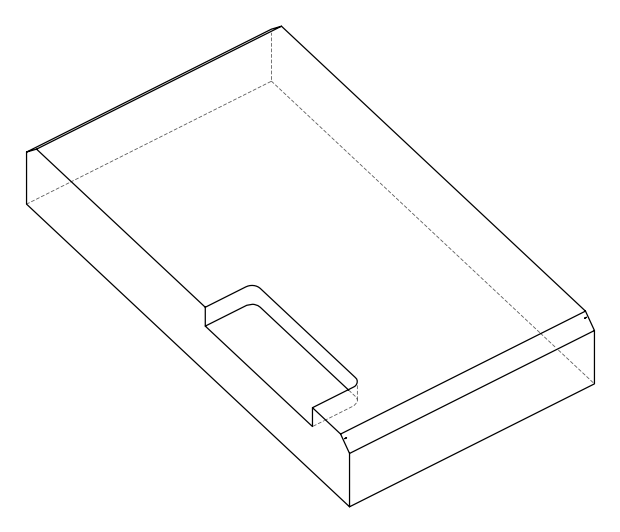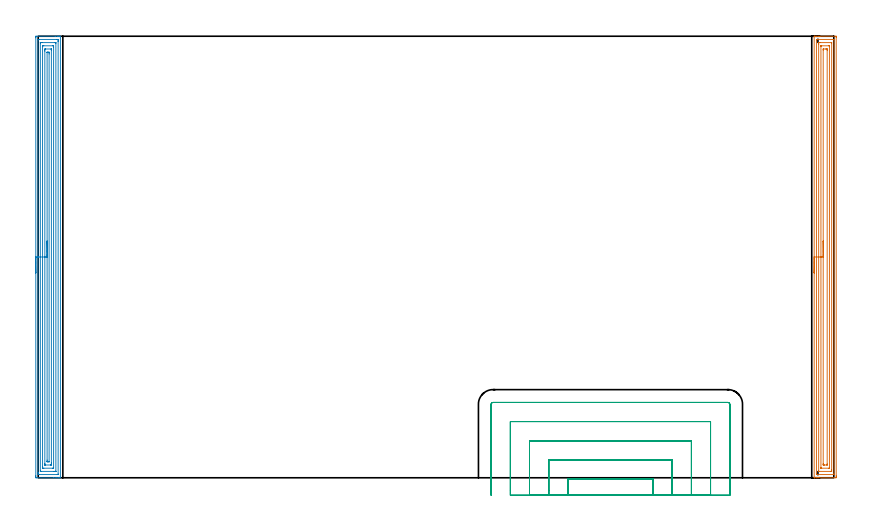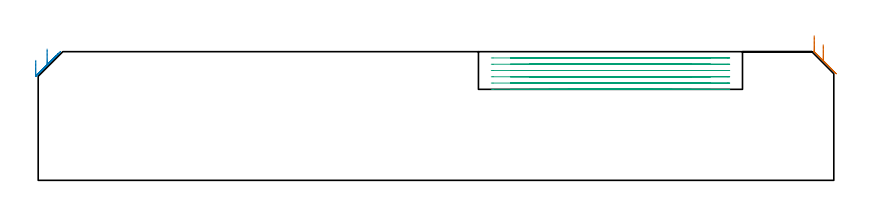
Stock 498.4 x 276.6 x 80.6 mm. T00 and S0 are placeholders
(PLAN: 3 operations, 1 tool changes, 45.2 min)
(1 AREA_MILL | FG_CHAMFER_SURFACE | UGT0205_001 | 11.36 min | 26787 mm3)
(2 AREA_MILL_1 | FG_CHAMFER_SURFACE_1 | UGT0205_001 | 13.53 min | 32839 mm3)
(3 MILL_SLOT | SLOT_PARTIAL_RECTANGULAR | UGT0201_008 | Follow Part, ap 4, ae 75% | 20.33 min | 214367 mm3)
(TOOL UGT0205_001 | Chamfer Mill 20 x 3 x 45 deg. | D20 FL50 Z2)
(TOOL UGT0201_008 | End Mill 16 mm | D16 FL32 Z4)
(OP 1 AREA_MILL)
G17 G21 G94 G90
T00 M6
G54
G17 G0 G90 X486.1 Y128.3 S1061 M3
G43 Z90.6 H0
G94 G1 Y128.338 Z89.728 F250.
Y128.452 Z88.863
Y128.641 Z88.012
Y128.903 Z87.18
Y129.237 Z86.374
Y129.64 Z85.6
Y130.108 Z84.864
Y130.64 Z84.172
Y131.229 Z83.529
Y131.872 Z82.939
Y132.564 Z82.408
Y133.3 Z81.94
Y134.074 Z81.537
Y134.88 Z81.203
Y135.712 Z80.941
Y136.563 Z80.752
Y137.428 Z80.638
Y138.3 Z80.6
Y276.42
X486.103 Y276.59 Z80.588
X486.237 Y276.597 Z80.456
X486.378 Y276.6 Z80.321
X486.616 Z80.083
X487.32 Z79.375
X488.545 Z78.152
X489.067 Z77.627
X489.68 Z77.015
X499.554 Z67.143
X499.819 Y276.596 Z66.878
X499.892 Y276.59 Z66.805
X499.899 Y276.515 Z66.799
X499.9 Y275.973 Z66.8
Y1.167
X499.899 Y0.627 Z66.801
X499.897 Y0.277 Z66.802
X499.893 Y0.01 Z66.804
X499.554 Y0. Z67.143
X489.067 Z77.627
X488.545 Z78.152
X488.194 Z78.502
X487.671 Z79.025
X487.32 Z79.375
X486.378 Z80.321
X486.238 Y0.001 Z80.454
X486.154 Y0.005 Z80.537
X486.103 Y0.01 Z80.588
X486.1 Y0.18 Z80.6
Y138.3
X487.514 Z79.186
X487.515 Y274.185 Z79.185
X487.517 Y274.532 Z79.183
X487.519 Y274.575 Z79.181
X487.52 Y274.588 Z79.18
X487.545 Y274.591 Z79.155
X487.653 Y274.597 Z79.047
X487.789 Y274.599 Z78.911
X498.275 Y274.6 Z68.425
X498.435 Y274.597 Z68.265
X498.468 Y274.593 Z68.232
X498.479 Y274.59 Z68.221
X498.481 Y274.579 Z68.219
X498.484 Y274.541 Z68.216
X498.485 Y274.385 Z68.215
Y2.415
X498.483 Y2.067 Z68.217
X498.481 Y2.025 Z68.219
X498.48 Y2.012 Z68.22
X498.455 Y2.009 Z68.245
X498.347 Y2.003 Z68.353
X498.211 Y2.001 Z68.489
X487.725 Y2. Z78.975
X487.565 Y2.003 Z79.135
X487.532 Y2.007 Z79.168
X487.521 Y2.01 Z79.179
X487.519 Y2.021 Z79.181
X487.516 Y2.059 Z79.184
X487.515 Y2.215 Z79.185
X487.514 Y138.3 Z79.186
X488.928 Z77.772
X488.929 Y271.645 Z77.771
X488.931 Y272.397 Z77.769
X488.933 Y272.535 Z77.767
X488.935 Y272.579 Z77.765
X488.969 Y272.59 Z77.731
X489.067 Y272.592 Z77.633
X489.744 Y272.599 Z76.956
X496.933 Z69.767
X496.999 Y272.598 Z69.701
X497.051 Y272.593 Z69.649
X497.063 Y272.59 Z69.637
X497.065 Y272.578 Z69.635
X497.068 Y272.539 Z69.632
X497.071 Y272.397 Z69.629
Y4.955
X497.069 Y4.203 Z69.631
X497.067 Y4.065 Z69.633
X497.065 Y4.021 Z69.635
X497.031 Y4.01 Z69.669
X496.933 Y4.008 Z69.767
X496.256 Y4.001 Z70.444
X489.067 Z77.633
X489.001 Y4.002 Z77.699
X488.949 Y4.007 Z77.751
X488.937 Y4.01 Z77.763
X488.935 Y4.022 Z77.765
X488.932 Y4.061 Z77.768
X488.929 Y4.203 Z77.771
X488.928 Y138.3 Z77.772
X490.343 Z76.357
Y270.36
X490.345 Y270.489 Z76.355
X490.348 Y270.574 Z76.352
X490.35 Y270.59 Z76.35
X490.357 Y270.593 Z76.343
X490.383 Y270.596 Z76.317
X490.815 Y270.6 Z75.885
X495.194 Z71.506
X495.614 Y270.59 Z71.086
X495.651 Y270.582 Z71.049
X495.654 Y270.549 Z71.046
X495.656 Y270.501 Z71.044
X495.657 Y270.453 Z71.043
Y270.126
Y6.24
X495.656 Y6.111 Z71.044
X495.652 Y6.026 Z71.048
X495.65 Y6.01 Z71.05
X495.643 Y6.007 Z71.057
X495.617 Y6.004 Z71.083
X495.185 Y6. Z71.515
X490.806 Z75.894
X490.386 Y6.01 Z76.314
X490.349 Y6.018 Z76.351
X490.346 Y6.051 Z76.354
X490.344 Y6.099 Z76.356
X490.343 Y6.147 Z76.357
Y6.474
Y138.3
X491.757 Z74.943
Y267.927
X491.759 Y268.34 Z74.941
X491.762 Y268.545 Z74.938
X491.764 Y268.588 Z74.936
X491.812 Y268.592 Z74.888
X491.908 Y268.598 Z74.792
X493.437 Y268.6 Z73.263
X493.654 Y268.599 Z73.046
X494.157 Y268.592 Z72.543
X494.213 Y268.59 Z72.487
X494.236 Y268.58 Z72.464
X494.238 Y268.541 Z72.462
X494.241 Y268.36 Z72.459
X494.243 Y267.997 Z72.457
Y267.927
Y8.673
X494.241 Y8.26 Z72.459
X494.238 Y8.055 Z72.462
X494.236 Y8.012 Z72.464
X494.188 Y8.008 Z72.512
X494.092 Y8.002 Z72.608
X492.563 Y8. Z74.137
X492.346 Y8.001 Z74.354
X491.843 Y8.008 Z74.857
X491.787 Y8.01 Z74.913
X491.764 Y8.02 Z74.936
X491.762 Y8.059 Z74.938
X491.759 Y8.24 Z74.941
X491.757 Y8.603 Z74.943
Y8.673
Y138.3
Y139.172 Z74.981
Y140.036 Z75.095
Y140.888 Z75.284
Y141.72 Z75.546
Y142.526 Z75.88
Y143.3 Z76.283
Y144.036 Z76.752
Y144.728 Z77.283
Y145.371 Z77.872
Y145.96 Z78.515
Y146.491 Z79.207
Y146.96 Z79.943
Y147.363 Z80.717
Y147.697 Z81.523
Y147.959 Z82.355
Y148.148 Z83.207
Y148.262 Z84.072
Y148.3 Z84.943
G0 Z90.6
M5
M2
(OP 2 AREA_MILL_1)
G17 G21 G94 G90
T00 M6
G54
G17 G0 G90 X-1.5 Y128.3 S1061 M3
G43 Z90.6 H0
Z75.2
G94 G1 Y128.338 Z74.328 F250.
Y128.452 Z73.464
Y128.641 Z72.612
Y128.903 Z71.78
Y129.237 Z70.974
Y129.64 Z70.2
Y130.108 Z69.464
Y130.64 Z68.772
Y131.229 Z68.129
Y131.872 Z67.54
Y132.564 Z67.008
Y133.3 Z66.54
Y134.074 Z66.137
Y134.88 Z65.803
Y135.712 Z65.541
Y136.564 Z65.352
Y137.428 Z65.238
Y138.3 Z65.2
Y275.658
X-1.499 Y275.973 Z65.201
X-1.494 Y276.546 Z65.204
X-1.492 Y276.592 Z65.206
X-0.923 Y276.6 Z65.774
X10.652 Z77.347
X12.075 Z78.771
X12.433 Z79.128
X13.149 Z79.849
X13.436 Z80.136
X13.849 Y276.593 Z80.541
X13.897 Y276.59 Z80.588
X13.9 Y276.42 Z80.6
Y0.18
X13.897 Y0.01 Z80.588
X13.849 Y0.007 Z80.541
X13.436 Y0. Z80.135
X13.149 Z79.849
X12.433 Z79.128
X11.184 Z77.881
X9.762 Z76.457
X-0.923 Y0.001 Z65.774
X-1.156 Y0.003 Z65.541
X-1.492 Y0.008 Z65.206
X-1.494 Y0.054 Z65.204
X-1.499 Y0.627 Z65.201
X-1.5 Y1.206 Z65.2
Y138.3
X-0.086 Z66.614
X-0.085 Y274.292 Z66.615
X-0.083 Y274.398 Z66.617
X-0.077 Y274.59 Z66.623
X-0.033 Y274.592 Z66.667
X0.446 Y274.599 Z67.146
X11.542 Z78.242
X12.022 Y274.597 Z78.722
X12.433 Y274.59 Z79.133
X12.479 Y274.185 Z79.179
X12.482 Y274.136 Z79.182
X12.486 Y273.291 Z79.186
Y273.238
X12.485 Y2.309 Z79.185
X12.483 Y2.202 Z79.183
X12.477 Y2.01 Z79.177
X12.433 Y2.008 Z79.133
X11.954 Y2.001 Z78.654
X0.858 Z67.558
X0.378 Y2.003 Z67.078
X-0.033 Y2.01 Z66.667
X-0.079 Y2.415 Z66.621
X-0.082 Y2.464 Z66.618
X-0.086 Y3.309 Z66.614
Y3.362
Y138.3
X1.328 Z68.028
X1.329 Y272.502 Z68.029
X1.33 Y272.555 Z68.03
X1.332 Y272.58 Z68.032
X1.334 Y272.586 Z68.034
X1.345 Y272.59 Z68.045
X1.548 Y272.598 Z68.248
X1.748 Y272.599 Z68.448
X2.436 Y272.6 Z69.136
X10.45 Z77.15
X10.652 Y272.598 Z77.352
X10.854 Y272.595 Z77.554
X10.988 Y272.59 Z77.688
X11.065 Y272.579 Z77.765
X11.067 Y272.537 Z77.767
X11.069 Y272.397 Z77.769
X11.071 Y271.976 Z77.771
Y4.097
X11.07 Y4.045 Z77.77
X11.068 Y4.02 Z77.768
X11.066 Y4.014 Z77.766
X11.055 Y4.01 Z77.755
X10.852 Y4.002 Z77.552
X10.652 Y4.001 Z77.352
X9.964 Y4. Z76.664
X1.95 Z68.65
X1.748 Y4.002 Z68.448
X1.546 Y4.005 Z68.246
X1.412 Y4.01 Z68.112
X1.335 Y4.02 Z68.035
X1.333 Y4.063 Z68.033
X1.331 Y4.203 Z68.031
X1.329 Y4.624 Z68.029
X1.328 Y138.3 Z68.028
X2.743 Z69.443
Y270.504
X2.744 Y270.557 Z69.444
X2.747 Y270.584 Z69.447
X2.75 Y270.59 Z69.45
X2.758 Y270.593 Z69.458
X2.868 Y270.598 Z69.568
X3.088 Y270.599 Z69.788
X3.529 Y270.6 Z70.229
X8.871 Z75.571
X9.315 Y270.598 Z76.015
X9.533 Y270.594 Z76.233
X9.64 Y270.59 Z76.34
X9.651 Y270.582 Z76.351
X9.653 Y270.564 Z76.353
X9.655 Y270.525 Z76.355
X9.657 Y269.82 Z76.357
Y269.715
Y6.096
X9.656 Y6.043 Z76.356
X9.653 Y6.016 Z76.353
X9.65 Y6.01 Z76.35
X9.642 Y6.007 Z76.342
X9.532 Y6.002 Z76.232
X9.312 Y6.001 Z76.012
X8.871 Y6. Z75.571
X3.529 Z70.229
X3.085 Y6.002 Z69.785
X2.867 Y6.006 Z69.567
X2.76 Y6.01 Z69.46
X2.749 Y6.018 Z69.449
X2.747 Y6.036 Z69.447
X2.745 Y6.075 Z69.445
X2.743 Y6.78 Z69.443
Y138.3
X4.157 Z70.857
Y267.297
X4.158 Y267.927 Z70.858
X4.16 Y268.188 Z70.86
X4.164 Y268.453 Z70.864
X4.174 Y268.59 Z70.874
X4.252 Y268.593 Z70.952
X4.419 Y268.597 Z71.119
X4.64 Y268.6 Z71.34
X7.981 Y268.599 Z74.681
X8.205 Y268.596 Z74.905
X8.235 Y268.59 Z74.935
X8.238 Y268.584 Z74.938
X8.24 Y268.561 Z74.94
X8.243 Y267.927 Z74.943
Y267.664
Y9.303
X8.242 Y8.673 Z74.942
X8.24 Y8.412 Z74.94
X8.236 Y8.147 Z74.936
X8.226 Y8.01 Z74.926
X8.148 Y8.006 Z74.848
X7.981 Y8.003 Z74.681
X7.76 Y8. Z74.46
X4.419 Y8.001 Z71.119
X4.195 Y8.003 Z70.895
X4.164 Y8.01 Z70.864
X4.162 Y8.016 Z70.862
X4.16 Y8.039 Z70.86
X4.157 Y8.673 Z70.857
Y8.936
Y138.3
X5.571 Z72.271
X5.572 Y266.455 Z72.272
X5.573 Y266.534 Z72.273
X5.575 Y266.572 Z72.275
X5.577 Y266.585 Z72.277
X5.589 Y266.59 Z72.289
X5.744 Y266.597 Z72.444
X6.2 Y266.598 Z72.9
X6.635 Y266.597 Z73.335
X6.796 Y266.59 Z73.496
X6.822 Y266.578 Z73.522
X6.824 Y266.524 Z73.524
X6.827 Y266.404 Z73.527
X6.828 Y266.139 Z73.528
X6.829 Y265.508 Z73.529
X6.828 Y10.145 Z73.528
X6.827 Y10.066 Z73.527
X6.825 Y10.028 Z73.525
X6.823 Y10.015 Z73.523
X6.81 Y10.01 Z73.51
X6.656 Y10.003 Z73.356
X6.2 Y10.002 Z72.9
X5.765 Y10.003 Z72.465
X5.604 Y10.01 Z72.304
X5.578 Y10.022 Z72.278
X5.576 Y10.076 Z72.276
X5.573 Y10.196 Z72.273
X5.572 Y10.461 Z72.272
X5.571 Y11.092 Z72.271
Y138.3
Y139.172 Z72.309
Y140.036 Z72.423
Y140.888 Z72.612
Y141.72 Z72.874
Y142.526 Z73.208
Y143.3 Z73.611
Y144.036 Z74.08
Y144.728 Z74.611
Y145.371 Z75.2
Y145.96 Z75.843
Y146.492 Z76.535
Y146.96 Z77.271
Y147.363 Z78.045
Y147.697 Z78.851
Y147.959 Z79.683
Y148.148 Z80.535
Y148.262 Z81.4
Y148.3 Z82.271
G0 Z90.6
M5
M2
(OP 3 MILL_SLOT)
G17 G21 G94 G90
T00 M6
G54
G17 G0 G90 X385.2 Y-11. S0 M3
G43 Z90.6 H0
Z76.667
G94 G1 Y-8. F250.
Y-0.8 F500.
X331.8
Y-8.
Y-11. F250.
X397.2
Y-8.
Y11.2 F500.
X319.8
Y-8.
Y-11. F250.
X409.2
Y-8.
Y23.2 F500.
X307.8
Y-8.
Y-11. F250.
X421.2
Y-8.
Y35.2 F500.
X295.8
Y-8.
Y-11. F250.
X433.2
Y-8.
Y46.1 F500.
G3 X432.1 Y47.2 R1.1
G1 X284.9
G3 X283.8 Y46.1 R1.1
G1 Y-8.
Y-11. F250.
G0 X385.2 Z72.733
G1 Y-8.
Y-0.8 F500.
X331.8
Y-8.
Y-11. F250.
X397.2
Y-8.
Y11.2 F500.
X319.8
Y-8.
Y-11. F250.
X409.2
Y-8.
Y23.2 F500.
X307.8
Y-8.
Y-11. F250.
X421.2
Y-8.
Y35.2 F500.
X295.8
Y-8.
Y-11. F250.
X433.2
Y-8.
Y46.1 F500.
G3 X432.1 Y47.2 R1.1
G1 X284.9
G3 X283.8 Y46.1 R1.1
G1 Y-8.
Y-11. F250.
G0 X385.2 Z68.8
G1 Y-8.
Y-0.8 F500.
X331.8
Y-8.
Y-11. F250.
X397.2
Y-8.
Y11.2 F500.
X319.8
Y-8.
Y-11. F250.
X409.2
Y-8.
Y23.2 F500.
X307.8
Y-8.
Y-11. F250.
X421.2
Y-8.
Y35.2 F500.
X295.8
Y-8.
Y-11. F250.
X433.2
Y-8.
Y46.1 F500.
G3 X432.1 Y47.2 R1.1
G1 X284.9
G3 X283.8 Y46.1 R1.1
G1 Y-8.
Y-11. F250.
G0 X385.2 Z64.867
G1 Y-8.
Y-0.8 F500.
X331.8
Y-8.
Y-11. F250.
X397.2
Y-8.
Y11.2 F500.
X319.8
Y-8.
Y-11. F250.
X409.2
Y-8.
Y23.2 F500.
X307.8
Y-8.
Y-11. F250.
X421.2
Y-8.
Y35.2 F500.
X295.8
Y-8.
Y-11. F250.
X433.2
Y-8.
Y46.1 F500.
G3 X432.1 Y47.2 R1.1
G1 X284.9
G3 X283.8 Y46.1 R1.1
G1 Y-8.
Y-11. F250.
G0 X385.2 Z60.933
G1 Y-8.
Y-0.8 F500.
X331.8
Y-8.
Y-11. F250.
X397.2
Y-8.
Y11.2 F500.
X319.8
Y-8.
Y-11. F250.
X409.2
Y-8.
Y23.2 F500.
X307.8
Y-8.
Y-11. F250.
X421.2
Y-8.
Y35.2 F500.
X295.8
Y-8.
Y-11. F250.
X433.2
Y-8.
Y46.1 F500.
G3 X432.1 Y47.2 R1.1
G1 X284.9
G3 X283.8 Y46.1 R1.1
G1 Y-8.
Y-11. F250.
G0 X385.2 Z57.
G1 Y-8.
Y-0.8 F500.
X331.8
Y-8.
Y-11. F250.
X397.2
Y-8.
Y11.2 F500.
X319.8
Y-8.
Y-11. F250.
X409.2
Y-8.
Y23.2 F500.
X307.8
Y-8.
Y-11. F250.
X421.2
Y-8.
Y35.2 F500.
X295.8
Y-8.
Y-11. F250.
X433.2
Y-8.
Y46.1 F500.
G3 X432.1 Y47.2 R1.1
G1 X284.9
G3 X283.8 Y46.1 R1.1
G1 Y-8.
Y-11. F250.
G0 Z90.6
M5
M2
